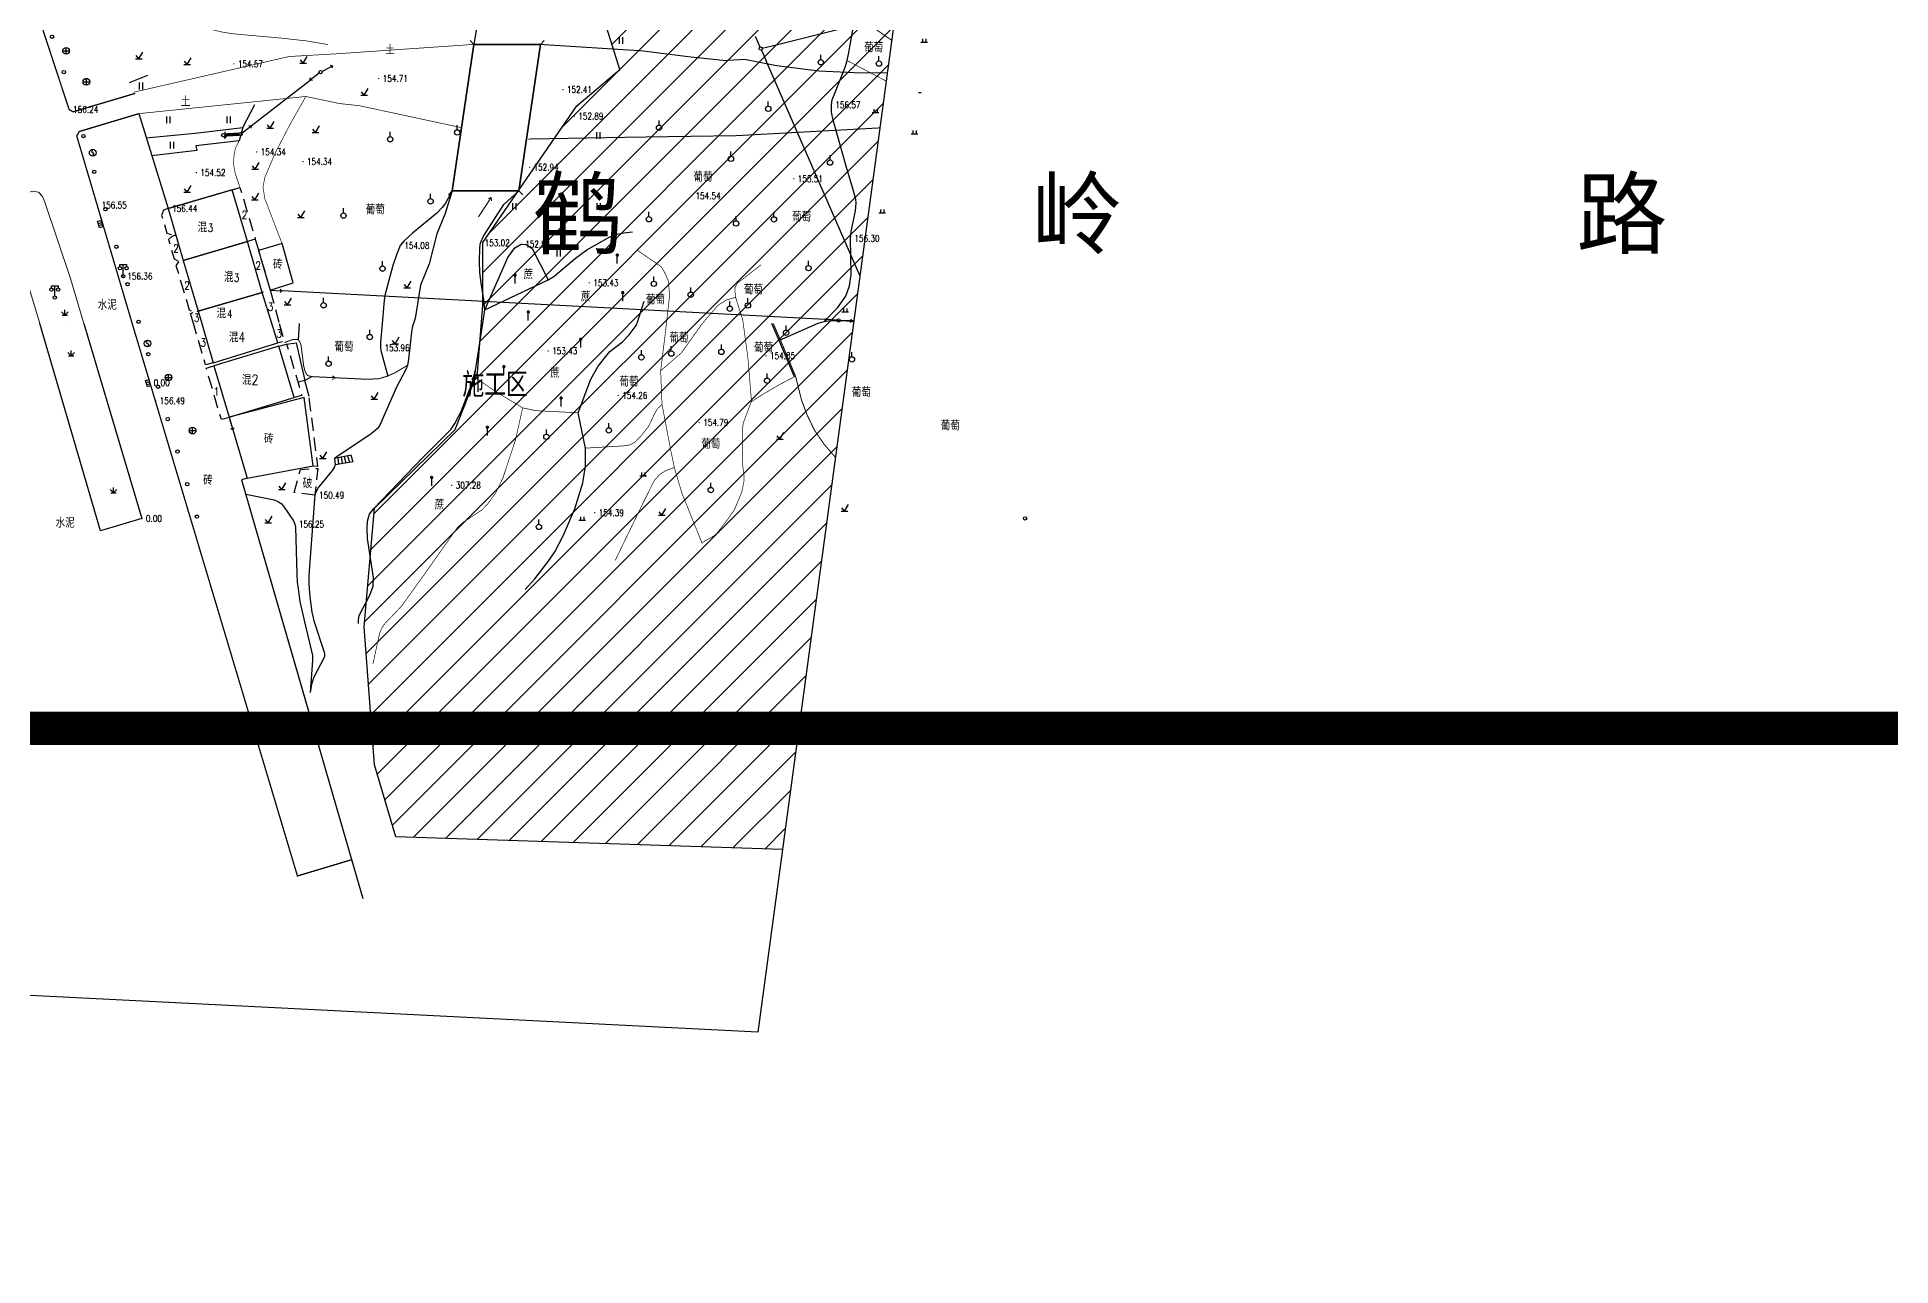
# Model space of a CAD drawing. Extents: x 529262 to 576451, y 2694391 to 2717535.
# Drawn here: x 567234.6 to 567512.6, y 2708611.3 to 2708795.5 of the extents above; entities that cross this region are included whole.
import ezdxf
from ezdxf.enums import TextEntityAlignment as Align
from ezdxf.xclip import XClip

# ---------------------------------------------------------------- set-up
doc = ezdxf.new("R2010")
doc.units = 0
doc.header["$XCLIPFRAME"] = 0
for name, pattern in [('X2', [10, 8, -2]), ('X3', [5, 4, -1]), ('X5', [3, 2, -1])]:
    doc.linetypes.add(name, pattern=pattern)
doc.layers.add('ASSIST', color=7, linetype='Continuous', plot=False)
for name, color, linetype in [('DGX', 8, 'Continuous'), ('DLDW', 8, 'Continuous'), ('DLSS', 4, 'Continuous'), ('DMTZ', 8, 'Continuous'), ('GCD', 8, 'Continuous'), ('GXYZ', 8, 'Continuous'), ('JMD', 8, 'Continuous'), ('PP-COM', 7, 'Continuous'), ('PUB_TITLE', 4, 'Continuous'), ('RD-中线', 40, 'Continuous'), ('ZBTZ', 8, 'Continuous'), ('ZJ', 7, 'Continuous'), ('路名', 7, 'Continuous')]:
    doc.layers.add(name, color=color, linetype=linetype)
doc.layers.add('SXSS', color=5, linetype='Continuous', lineweight=0)
doc.layers.add('尺寸标注', color=7, linetype='Continuous', lineweight=18)
doc.styles.add('HZ', font='rs.shx', dxfattribs={"width": 0.8, "bigfont": 'hztxt.shx'})
doc.styles.add('STYLE8', font='simhei.ttf')
doc.styles.add('宋体', font='', dxfattribs={"width": 0.75})
doc.styles.get('宋体').set_extended_font_data('SimSun')
doc.linetypes.add('10421', pattern='A,2,[150,AAA.SHX,S=0.5,R=0,X=0,Y=0.5],1e-11', length=2)
doc.linetypes.add('10422', pattern='A,0.75,[150,AAA.SHX,S=0.5,R=0,X=0,Y=0.5],1.5,[177,AAA.SHX,S=1,R=0,X=0,Y=0.4],0.75', length=3)
doc.linetypes.add('1161', pattern='A,0,[149,AAA.SHX,S=0.15,R=0,X=0,Y=0],-1.6', length=1.6)

# ---------------------------------------------------------------- blocks, each defined once
blk = doc.blocks.new('A$C19FD0107')
at = {"layer": 'RD-中线', "color": 8, "linetype": 'Continuous'}
blk.add_lwpolyline([(-3668.98, 14015.53), (-3719.5, 14185.52), (-3760.69, 14324.42), (-3771.08, 14357.09, -0.005021), (-3772.85, 14362.85), (-3788.23, 14414.76, 0.01426), (-3793.56, 14431.02, 0.03416), (-3848.39, 14556)], format="xyb", dxfattribs=at)
at = {"layer": 'RD-中线', "color": 8, "linetype": 'Continuous', "flags": 128}
for points in [[(-4490.73, 14139.44, 0), (-4490.29, 14139.42)], [(-3818.25, 14086.17, 0), (-3817.74, 14086.17)]]:
    blk.add_lwpolyline(points, format="xyb", dxfattribs=at)
blk = doc.blocks.new('gc124')
at = {"color": 8}
for p, q in [((-1, 1), (0, 0)), ((-0.8, 0), (0.8, 0)), ((0, 0), (0, 1.6)), ((0, 0), (1, 1))]:
    blk.add_line(p, q, dxfattribs=at)
blk = doc.blocks.new('gc097')
at = {"color": 8}
for p, q in [((-1, 2.9), (-1, 3.5)), ((-1, 3.5), (1, 3.5)), ((0, 0.5), (0, 3.5)), ((1, 3.5), (1, 2.9))]:
    blk.add_line(p, q, dxfattribs=at)
for centre in [(-1, 2.4), (0, 0), (1, 2.4)]:
    blk.add_circle(centre, 0.5, dxfattribs=at)
blk = doc.blocks.new('GC200')
at = {"linetype": 'Continuous', "const_width": 0.2, "flags": 128}
blk.add_lwpolyline([(-0.1, 0, 1), (0.1, 0, 1)], format="xyb", close=True, dxfattribs=at)
blk = doc.blocks.new('gc041')
for p, q in [((-1, 0.5), (1, 0.5)), ((-1, -0.5), (-1, 0.5)), ((-0.33, 0.5), (-0.33, -0.5)), ((0.33, 0.5), (0.33, -0.5)), ((1, 0.5), (1, -0.5)), ((1, -0.5), (-1, -0.5))]:
    blk.add_line(p, q)
blk = doc.blocks.new('gc232')
for p, q in [((0.5, 1), (0.5, -1)), ((0.5, -1), (0.19, -0.46)), ((0.5, -1), (0.81, -0.46))]:
    blk.add_line(p, q)
blk.add_circle((0, 0), 0.5)
blk = doc.blocks.new('gc121')
at = {"color": 8}
for p, q in [((-0.5, -1), (-0.5, 1)), ((0.5, -1), (0.5, 1))]:
    blk.add_line(p, q, dxfattribs=at)
blk = doc.blocks.new('gc170')
at = {"color": 8, "linetype": 'Continuous'}
blk.add_circle((0, 0), 0.5, dxfattribs=at)
blk = doc.blocks.new('gc086')
at = {"color": 8}
for p, q in [((0, 0), (7, 0)), ((7, 0), (6.18, 0.57)), ((7, 0), (6.18, -0.57))]:
    blk.add_line(p, q, dxfattribs=at)
blk = doc.blocks.new('gc013b')
at = {"linetype": 'Continuous'}
blk.add_line((0.5, 0), (4, 0), dxfattribs=at)
at = {"linetype": 'Continuous', "flags": 128}
blk.add_lwpolyline([(3.5, 0.5), (4, 0), (3.5, -0.5)], dxfattribs=at)
blk = doc.blocks.new('gc123')
at = {"color": 8}
for p, q in [((-1, 0), (1, 0)), ((0, 0), (-0.8, 1)), ((0, 0), (1.2, 2))]:
    blk.add_line(p, q, dxfattribs=at)
blk = doc.blocks.new('gc125')
at = {"color": 8}
blk.add_line((0, 0.8), (0, 2.2), dxfattribs=at)
blk.add_circle((0, 0), 0.8, dxfattribs=at)
blk = doc.blocks.new('gc013c')
at = {"linetype": 'Continuous'}
blk.add_line((0.5, 0), (4, 0), dxfattribs=at)
at = {"linetype": 'Continuous', "const_width": 0.15, "flags": 128}
blk.add_lwpolyline([(3.775, 0, 1), (3.925, 0, 1)], format="xyb", close=True, dxfattribs=at)
blk = doc.blocks.new('gc119')
at = {"color": 8}
for p, q in [((-1, 0), (1, 0)), ((-0.5, 1), (-0.5, 0)), ((0.5, 1), (0.5, 0))]:
    blk.add_line(p, q, dxfattribs=at)
blk = doc.blocks.new('gc050')
for p, q in [((0, 1), (-0.38, 0.18)), ((-0.38, 0.18), (0.38, -0.18)), ((0, -1), (0.38, -0.18))]:
    blk.add_line(p, q)
blk.add_circle((0, 0), 1)
blk = doc.blocks.new('gc043')
for p, q in [((-1, 0), (1, 0)), ((0, -1), (0, 1))]:
    blk.add_line(p, q)
blk.add_circle((0, 0), 1)
blk = doc.blocks.new('gc165')
at = {"color": 8}
blk.add_line((0, 0), (0, 2), dxfattribs=at)
at = {"color": 8, "const_width": 0.5}
blk.add_lwpolyline([(-0.25, 2.5, 1), (0.25, 2.5, 1)], format="xyb", close=True, dxfattribs=at)

msp = doc.modelspace()

# ---------------------------------------------------------------- hatches: boundary and pattern name
at = {"linetype": 'Continuous'}
h = msp.add_hatch(dxfattribs=at)
h.set_pattern_fill('ANSI31', color=8, scale=28, style=0)
h.set_pattern_definition([(45, (0, 0), (-2.474873734, 2.474873734), [])])
h.paths.add_polyline_path([(567377.977, 2708907.793), (567373.365, 2708927.627), (567332.354, 2708945.203), (567323.938, 2708886.912), (567320.831, 2708865.494), (567323.593, 2708853.074), (567320.256, 2708839.389), (567316.459, 2708821.713), (567317.552, 2708804.866), (567322.021, 2708790.642), (567315.566, 2708785.184), (567301.492, 2708764.739), (567301.492, 2708755.329), (567300.664, 2708745.195), (567297.352, 2708736.716), (567285.241, 2708724.88), (567283.689, 2708707.095), (567285.241, 2708686.414), (567288.449, 2708675.66), (567346.39, 2708673.72)])

# ---------------------------------------------------------------- linework, layer by layer
at = {"color": 8, "linetype": 'Continuous', "flags": 128}
for points in [[(567209.956, 2709328.306), (567242.359, 2709376.873), (567237.386, 2709487.838), (567226.241, 2709566.338), (567250.471, 2709637.466), (567310.691, 2709648.291), (567365.176, 2709659.753), (567568.23, 2709904.38), (567652.452, 2709866.094), (567570.025, 2709683.533), (567490.632, 2709613.794), (567456.674, 2709542.126), (567415.71, 2709492.593), (567416.103, 2709370.575), (567398.267, 2709255.857), (567341.513, 2709220.051), (567319.6, 2709121.447), (567354.869, 2709007.157), (567377.977, 2708907.793), (567342.698, 2708646.362), (567189.906, 2708654.057), (567219.676, 2708986.987), (567146.446, 2709250.882)], [(567346.39, 2708673.72), (567288.449, 2708675.66), (567285.241, 2708686.414), (567283.689, 2708707.095), (567285.241, 2708724.88), (567297.352, 2708736.716), (567300.664, 2708745.195), (567301.492, 2708755.329), (567301.492, 2708764.739), (567315.566, 2708785.184), (567322.021, 2708790.642), (567317.552, 2708804.866), (567316.459, 2708821.713), (567320.256, 2708839.389), (567323.593, 2708853.074), (567320.831, 2708865.494), (567323.938, 2708886.912), (567332.354, 2708945.203), (567373.365, 2708927.627)], [(567300.126, 2708794.415), (567310.126, 2708794.415), (567306.903, 2708772.444)]]:
    msp.add_lwpolyline(points, dxfattribs=at)
at = {"layer": 'ASSIST', "linetype": 'Continuous', "flags": 128}
msp.add_lwpolyline([(567296.903, 2708772.444), (567306.903, 2708772.444), (567310.126, 2708794.415), (567300.126, 2708794.415)], close=True, dxfattribs=at)
msp.add_lwpolyline([(567296.903, 2708772.444), (567306.903, 2708772.444), (567310.126, 2708794.415), (567300.126, 2708794.415)], close=True, dxfattribs=at)
at = {"layer": 'DGX', "linetype": 'Continuous'}
msp.add_line((567367.178, 2708787.163, 157), (567366.778, 2708787.158, 157), dxfattribs=at)
at = {"layer": 'DLDW', "linetype": 'Continuous', "lineweight": 0}
msp.add_line((567238.695, 2708752.571), (567238.696, 2708752.568), dxfattribs=at)
at = {"layer": 'DLSS', "linetype": 'Continuous', "flags": 128}
for points, const_width in [([(567204.927, 2708879.375), (567210.271, 2708866.481), (567217.745, 2708847.318), (567222.95, 2708833.62), (567228.958, 2708816.506), (567239.455, 2708784.654), (567240.046, 2708784.308), (567249.369, 2708787.079)], 0.2), ([(567249.911, 2708784.038), (567274.94, 2708786.609), (567280.002, 2708785.551), (567283.061, 2708785.212), (567298.266, 2708781.938)], 0.1), ([(567249.911, 2708784.038), (567240.962, 2708781.356), (567240.598, 2708780.68), (567248.913, 2708752.568)], 0.2), ([(567248.913, 2708752.568), (567267.523, 2708690.372)], 0.2), ([(567248.913, 2708752.568), (567273.687, 2708669.773), (567281.818, 2708672.216)], 0.2)]:
    msp.add_lwpolyline(points, dxfattribs=dict(at, const_width=const_width))
at = {"layer": 'DLSS', "linetype": 'X3', "const_width": 0.15, "flags": 128}
for points in [[(567362.762, 2708795.043), (567357.343, 2708798.797)], [(567362.104, 2708790.164), (567357.916, 2708790.143), (567351.822, 2708790.433), (567345.438, 2708791.245), (567340.737, 2708792.173), (567337.777, 2708791.999), (567332.728, 2708792.521), (567325.357, 2708793.449), (567310.314, 2708794.399)], [(567308.319, 2708780.231), (567323.782, 2708780.505), (567339.558, 2708780.739), (567360.988, 2708781.9)]]:
    msp.add_lwpolyline(points, dxfattribs=at)
at = {"layer": 'DLSS', "linetype": 'X2', "const_width": 0.1, "flags": 128}
msp.add_lwpolyline([(567249.132, 2708787.246), (567272.441, 2708792.599), (567279.832, 2708793.024), (567300.126, 2708794.415)], dxfattribs=at)
at = {"layer": 'DMTZ', "linetype": '10422', "flags": 128}
for points in [[(567293.327, 2708807.93), (567302.099, 2708806.298), (567300.126, 2708794.415)], [(567251.027, 2708780.423), (567258.337, 2708781.123), (567265.5, 2708781.951), (567264.957, 2708779.976), (567258.47, 2708779.237), (567258.576, 2708778.516), (567251.86, 2708777.727)], [(567272.05, 2708749.508), (567273.471, 2708749.669), (567274.789, 2708744.058), (567273.769, 2708743.776)]]:
    msp.add_lwpolyline(points, dxfattribs=at)
at = {"layer": 'DMTZ', "linetype": '10421', "flags": 128}
for points in [[(567352.59, 2708752.848), (567354.644, 2708754.95), (567355.93, 2708756.703), (567356.459, 2708758.247), (567356.709, 2708759.936), (567356.592, 2708765.344), (567356.697, 2708766.348), (567357.372, 2708769.454), (567357.46, 2708770.603), (567357.403, 2708771.231), (567357.059, 2708772.446), (567355.96, 2708776.178), (567354.003, 2708783.035), (567353.762, 2708784.277), (567353.732, 2708785.348), (567353.854, 2708786.113), (567354.947, 2708788.842), (567355.784, 2708790.979), (567356.086, 2708791.994), (567356.324, 2708792.935), (567357.343, 2708798.797)], [(567296.945, 2708772.74), (567296.484, 2708771.708), (567295.876, 2708770.63), (567295.365, 2708769.947), (567294.591, 2708769.111), (567290.912, 2708766.128), (567289.683, 2708764.996), (567289.106, 2708764.264), (567288.544, 2708762.877), (567287.971, 2708761.283), (567286.807, 2708756.799), (567286.705, 2708756.05), (567286.626, 2708755.5), (567286.389, 2708752.568)], [(567296.903, 2708772.444), (567295.825, 2708769.094), (567294.606, 2708766.014), (567293.424, 2708761.502), (567292.134, 2708758.351), (567291.33, 2708753.308), (567291.066, 2708752.568)], [(567301.457, 2708752.568), (567301.749, 2708754.268), (567301.78, 2708754.646), (567301.649, 2708756.07), (567301.239, 2708758.66), (567301.04, 2708760.226), (567300.998, 2708761.854), (567301.025, 2708763.927), (567301.155, 2708764.676), (567301.576, 2708765.659), (567304.627, 2708770.405), (567306.903, 2708772.444)], [(567301.78, 2708754.646), (567311.27, 2708759.145), (567312.121, 2708759.65), (567315.357, 2708762.351), (567317.052, 2708763.639), (567320.507, 2708765.592), (567321.392, 2708765.928), (567322.624, 2708766.197), (567323.935, 2708766.319)], [(567325.639, 2708755.894), (567324.552, 2708752.568)], [(567273.931, 2708752.568), (567273.797, 2708750.145)], [(567291.066, 2708752.568), (567291.034, 2708752.479), (567290.895, 2708751.913), (567290.78, 2708751.275), (567290.347, 2708747.231), (567290.174, 2708746.309), (567289.93, 2708745.69), (567288.551, 2708743.022), (567286.325, 2708738.045), (567286.032, 2708737.364), (567285.676, 2708736.855), (567285.277, 2708736.476), (567284.553, 2708735.916), (567279.786, 2708732.765), (567279.243, 2708732.331)], [(567284.191, 2708722.979), (567284.5, 2708723.981), (567285.119, 2708724.836), (567292.518, 2708732.565), (567296.715, 2708736.757), (567297.279, 2708737.591), (567298.255, 2708739.391), (567300.214, 2708744.573), (567301.457, 2708752.568)], [(567286.389, 2708752.568), (567286.159, 2708749.712), (567286.135, 2708749.227), (567286.143, 2708748.934), (567286.203, 2708748.557), (567287.229, 2708744.709)], [(567307.81, 2708712.732), (567309.274, 2708714.335), (567311.252, 2708716.886), (567312.258, 2708718.373), (567313.525, 2708720.767), (567315.266, 2708724.791), (567316.458, 2708728.701), (567316.879, 2708731.221), (567316.882, 2708733.9), (567315.777, 2708739.204), (567317.693, 2708744.24), (567318.788, 2708746.195), (567320.499, 2708748.38), (567322.444, 2708749.82), (567323.436, 2708750.87), (567324.466, 2708752.306), (567324.552, 2708752.568)], [(567348.185, 2708744.595), (567345.914, 2708750.033), (567344.806, 2708752.568)], [(567351.721, 2708752.568), (567345.914, 2708750.033)], [(567357.093, 2708753.035), (567354.471, 2708752.99), (567353.244, 2708752.955), (567352.59, 2708752.848), (567351.911, 2708752.651), (567351.721, 2708752.568)], [(567279.324, 2708731.44), (567279.225, 2708731.12), (567278.963, 2708730.613), (567277.389, 2708728.706), (567276.84, 2708728.058), (567276.421, 2708727.299), (567276.317, 2708726.83), (567276.254, 2708726.271), (567275.377, 2708714.793), (567275.38, 2708714.023), (567275.385, 2708713.514), (567275.558, 2708711.601), (567275.818, 2708709.333), (567276.027, 2708708.478), (567276.144, 2708708.005), (567277.682, 2708703.31), (567277.74, 2708703.035), (567277.762, 2708702.795), (567277.735, 2708702.617), (567276.087, 2708699.488), (567275.815, 2708698.48), (567275.583, 2708697.289)], [(567279.324, 2708731.44), (567279.225, 2708731.12), (567278.963, 2708730.613), (567277.389, 2708728.706), (567276.84, 2708728.058), (567276.421, 2708727.299), (567276.317, 2708726.83), (567276.254, 2708726.271), (567275.377, 2708714.793), (567275.38, 2708714.023), (567275.385, 2708713.514), (567275.558, 2708711.601), (567275.818, 2708709.333), (567276.027, 2708708.478), (567276.144, 2708708.005), (567277.682, 2708703.31), (567277.74, 2708703.035), (567277.762, 2708702.795), (567277.735, 2708702.617), (567276.087, 2708699.488), (567275.815, 2708698.48), (567275.583, 2708697.289)], [(567265.924, 2708727.01), (567270.194, 2708726.145), (567270.861, 2708725.875), (567271.248, 2708725.589), (567271.602, 2708725.202), (567273.106, 2708722.98), (567273.305, 2708722.502), (567273.378, 2708722.062), (567273.605, 2708715.016), (567273.664, 2708713.788), (567273.776, 2708712.799), (567274.047, 2708710.934), (567274.746, 2708707.859), (567275.753, 2708703.65), (567275.922, 2708702.799), (567275.961, 2708702.094), (567275.583, 2708697.289)], [(567265.924, 2708727.01), (567270.194, 2708726.145), (567270.861, 2708725.875), (567271.248, 2708725.589), (567271.602, 2708725.202), (567273.106, 2708722.98), (567273.305, 2708722.502), (567273.378, 2708722.062), (567273.605, 2708715.016), (567273.664, 2708713.788), (567273.776, 2708712.799), (567274.047, 2708710.934), (567274.746, 2708707.859), (567275.753, 2708703.65), (567275.922, 2708702.799), (567275.961, 2708702.094), (567275.583, 2708697.289)], [(567282.823, 2708707.597), (567282.821, 2708708.172), (567282.936, 2708708.817), (567284.517, 2708711.852), (567285.028, 2708713.196), (567285.092, 2708714.453), (567284.205, 2708720.345), (567284.149, 2708721.885), (567284.191, 2708722.979)]]:
    msp.add_lwpolyline(points, dxfattribs=at)
at = {"layer": 'DMTZ', "linetype": '10422', "elevation": 156.441, "flags": 128}
msp.add_lwpolyline([(567249.911, 2708784.038), (567254.303, 2708769.818), (567265.066, 2708772.972)], dxfattribs=at)
at = {"layer": 'GXYZ', "linetype": 'Continuous'}
for p, q in [((567345.081, 2708794.267), (567364.998, 2708799.267)), ((567358.005, 2708759.791), (567343.942, 2708791.948)), ((567266.735, 2708782.193), (567275.572, 2708789.035)), ((567352.824, 2708753.165), (567271.351, 2708757.489)), ((567356.819, 2708752.952), (567357.08, 2708752.938))]:
    msp.add_line(p, q, dxfattribs=at)
at = {"layer": 'GXYZ', "linetype": 'Continuous', "const_width": 0.5, "elevation": 155.943, "flags": 128}
msp.add_lwpolyline([(567262.821, 2708780.843), (567264.904, 2708780.956)], dxfattribs=at)
at = {"layer": 'JMD', "linetype": 'Continuous'}
for p, q in [((567281.721, 2708732.867), (567279.243, 2708732.331)), ((567279.243, 2708732.331), (567279.324, 2708731.44)), ((567279.324, 2708731.44), (567282.039, 2708731.892, 152.518)), ((567279.732, 2708732.436), (567279.86, 2708731.529)), ((567280.221, 2708732.542), (567280.395, 2708731.619)), ((567280.709, 2708732.648), (567280.931, 2708731.708)), ((567281.198, 2708732.754), (567281.467, 2708731.797)), ((567281.687, 2708732.86), (567282.002, 2708731.886))]:
    msp.add_line(p, q, dxfattribs=at)
at = {"layer": 'JMD', "linetype": 'Continuous', "flags": 128}
for points in [[(567300.126, 2708794.415), (567310.126, 2708794.415), (567306.903, 2708772.444), (567296.903, 2708772.444)], [(567263.903, 2708772.625), (567254.303, 2708769.818), (567256.576, 2708762.048), (567266.175, 2708764.855)], [(567266.175, 2708764.855), (567256.576, 2708762.048), (567258.808, 2708754.428), (567268.407, 2708757.235)], [(567269.597, 2708757.583), (567273.038, 2708758.662), (567271.378, 2708764.56), (567267.857, 2708763.531)], [(567270.913, 2708749.206), (567261.17, 2708746.241), (567263.434, 2708738.542), (567273.177, 2708741.507)], [(567266.156, 2708729.418), (567276.045, 2708731.257), (567274.693, 2708741.478), (567263.434, 2708738.542)]]:
    msp.add_lwpolyline(points, close=True, dxfattribs=at)
at = {"layer": 'JMD', "linetype": 'X5', "flags": 128}
for points in [[(567263.903, 2708772.625), (567265.066, 2708772.972), (567267.368, 2708765.204), (567266.175, 2708764.855)], [(567254.303, 2708769.818), (567253.617, 2708769.551), (567253.316, 2708768.795), (567254.126, 2708766.11), (567254.784, 2708765.929), (567254.842, 2708765.645)], [(567255.47, 2708765.828), (567254.842, 2708765.645), (567254.366, 2708765.154), (567255.189, 2708762.272), (567255.884, 2708761.894), (567256.576, 2708762.048)], [(567267.368, 2708765.204), (567269.597, 2708757.583), (567268.407, 2708757.235)], [(567255.884, 2708761.894), (567255.476, 2708761.251), (567257.453, 2708754.653), (567258.17, 2708754.242), (567258.808, 2708754.428)], [(567269.597, 2708757.583), (567270.958, 2708752.568)], [(567258.103, 2708752.568), (567257.657, 2708754.092), (567258.808, 2708754.428)], [(567261.065, 2708746.699), (567259.917, 2708746.364), (567258.103, 2708752.568)], [(567270.958, 2708752.568), (567271.686, 2708749.889), (567270.765, 2708749.683)], [(567270.913, 2708749.206), (567272.05, 2708749.508), (567274.361, 2708741.804), (567273.177, 2708741.507)], [(567263.427, 2708738.512), (567262.279, 2708738.177), (567260.019, 2708745.905), (567261.17, 2708746.241)], [(567276.045, 2708731.257), (567276.734, 2708731.207), (567275.426, 2708741.653), (567274.693, 2708741.478)]]:
    msp.add_lwpolyline(points, dxfattribs=at)
at = {"layer": 'JMD', "linetype": 'Continuous', "flags": 128}
for points in [[(567269.864, 2708752.568), (567268.407, 2708757.235), (567258.808, 2708754.428), (567259.351, 2708752.568)], [(567259.351, 2708752.568), (567261.065, 2708746.699), (567270.765, 2708749.683), (567269.864, 2708752.568)]]:
    msp.add_lwpolyline(points, dxfattribs=at)
at = {"layer": 'JMD', "linetype": 'X5', "flags": 128}
msp.add_lwpolyline([(567276.317, 2708726.83), (567273.208, 2708727.275), (567274.153, 2708730.702), (567276.747, 2708730.851)], close=True, dxfattribs=at)
at = {"layer": 'PUB_TITLE', "color": 7, "const_width": 5}
msp.add_lwpolyline([(568193.3, 2711843.351), (568193.3, 2708691.925), (561392.748, 2708691.925), (561392.748, 2712581.567), (569352.748, 2712581.567)], dxfattribs=at)
at = {"layer": 'SXSS', "color": 8, "linetype": 'Continuous'}
for p, q in [((567300.126, 2708794.415), (567299.56, 2708794.981)), ((567310.126, 2708794.415), (567310.692, 2708794.981)), ((567296.903, 2708772.444), (567300.126, 2708794.415)), ((567306.903, 2708772.444), (567310.126, 2708794.415)), ((567296.903, 2708772.444), (567296.337, 2708771.878)), ((567306.903, 2708772.444), (567307.468, 2708771.878))]:
    msp.add_line(p, q, dxfattribs=at)
at = {"layer": 'SXSS', "color": 8, "linetype": 'X5'}
for p, q in [((567310.126, 2708794.415), (567300.126, 2708794.415)), ((567296.903, 2708772.444), (567306.903, 2708772.444))]:
    msp.add_line(p, q, dxfattribs=at)
at = {"layer": 'SXSS', "color": 8, "linetype": 'Continuous', "const_width": 0.15, "flags": 128}
for points in [[(567348.363, 2708744.688), (567346.098, 2708750.112), (567345.024, 2708752.568)], [(567271.755, 2708749.727), (567272.871, 2708750.152), (567273.499, 2708750.207), (567273.797, 2708750.145), (567273.998, 2708749.898), (567274.217, 2708749.38), (567274.614, 2708746.254), (567274.861, 2708745.307), (567275.191, 2708744.785), (567275.843, 2708744.621)], [(567275.843, 2708744.621), (567284.16, 2708744.219), (567285.945, 2708744.311), (567287.229, 2708744.709), (567288.345, 2708745.218), (567290.174, 2708746.309)], [(567348.363, 2708744.688), (567349.248, 2708741.145), (567350.084, 2708738.914), (567351.209, 2708736.57), (567352.672, 2708734.455), (567354.3, 2708732.576), (567354.329, 2708732.552)]]:
    msp.add_lwpolyline(points, dxfattribs=at)
at = {"layer": 'ZBTZ', "linetype": 'Continuous', "const_width": 0.1, "flags": 128}
for points in [[(567278.274, 2708794.388), (567275.012, 2708794.944), (567271.155, 2708795.368), (567263.927, 2708796.017), (567262.29, 2708796.29), (567259.846, 2708796.879), (567258.262, 2708797.642)], [(567356.086, 2708791.994), (567361.937, 2708788.932)], [(567274.94, 2708786.609), (567272.629, 2708782.527), (567270.356, 2708778.145), (567268.793, 2708774.467), (567268.522, 2708773.012), (567268.793, 2708771.292), (567271.378, 2708764.56)], [(567265.066, 2708772.972), (567264.347, 2708775.124), (567264.085, 2708776.575), (567264.18, 2708777.822), (567264.387, 2708778.872), (567264.957, 2708779.976)], [(567324.609, 2708763.581), (567328.192, 2708761.119)], [(567329.006, 2708752.568), (567329.489, 2708756.815), (567329.284, 2708758.961), (567328.791, 2708760.147), (567328.192, 2708761.119)], [(567343.201, 2708761.383), (567339.71, 2708758.675), (567339.315, 2708758.067), (567339.284, 2708757.449), (567339.374, 2708756.509), (567340.45, 2708753.121), (567340.525, 2708752.568)], [(567334.395, 2708752.568), (567336.688, 2708755.267), (567337.95, 2708756.085), (567339.374, 2708756.509)], [(567328.14, 2708745.498), (567331.244, 2708748.179), (567334.298, 2708752.454), (567334.395, 2708752.568)], [(567334.349, 2708719.647), (567331.334, 2708727.138), (567330.193, 2708731.007), (567329.671, 2708733.497), (567328.343, 2708740.464), (567328.14, 2708745.498), (567328.85, 2708751.198), (567329.006, 2708752.568)], [(567340.525, 2708752.568), (567341.238, 2708747.32), (567341.721, 2708741.361), (567341.726, 2708740.995), (567341.712, 2708740.821)], [(567300.214, 2708744.573), (567303.287, 2708742.453), (567307.451, 2708739.935)], [(567334.349, 2708719.647), (567334.691, 2708719.94), (567336.041, 2708720.702), (567336.22, 2708720.834), (567336.534, 2708721.092), (567338.088, 2708723.074), (567339.226, 2708724.711), (567340.313, 2708727.348), (567340.654, 2708729.026), (567340.636, 2708729.784), (567340.375, 2708731.886), (567340.37, 2708736.213), (567340.52, 2708737.643), (567341.712, 2708740.821), (567342.16, 2708741.145), (567343.526, 2708742.002), (567345.843, 2708743.365), (567348.363, 2708744.688)], [(567285.009, 2708701.548), (567285.835, 2708705.409), (567286.065, 2708706.326), (567286.432, 2708707.098), (567286.777, 2708707.581), (567287.341, 2708708.177), (567289.295, 2708710.222), (567292.271, 2708714.357), (567297.635, 2708721.945), (567298.395, 2708722.692), (567301.345, 2708724.638), (567302.178, 2708725.486), (567303.419, 2708727.213), (567304.488, 2708729.422), (567306.38, 2708735.151), (567307.451, 2708739.935), (567309.445, 2708739.511), (567315.777, 2708739.204)], [(567316.882, 2708733.9), (567323.117, 2708734.272), (567323.857, 2708734.541), (567324.365, 2708734.86), (567325.192, 2708735.73), (567326.315, 2708737.127), (567327.181, 2708738.974), (567327.656, 2708739.806), (567328.343, 2708740.464)], [(567321.333, 2708717.073), (567324.707, 2708724.048), (567327.164, 2708729.022), (567328.027, 2708729.98), (567328.836, 2708730.488), (567330.193, 2708731.007)]]:
    msp.add_lwpolyline(points, dxfattribs=at)
at = {"layer": 'ZBTZ', "linetype": '1161', "flags": 128}
for points in [[(567248.481, 2708788.706), (567251.232, 2708789.797)], [(567265.5, 2708781.951), (567267.296, 2708785.407)], [(567301.78, 2708754.646), (567305.231, 2708762.482), (567306.274, 2708763.941), (567307.23, 2708764.481), (567307.985, 2708764.401), (567308.868, 2708763.808), (567311.27, 2708759.145)], [(567275.426, 2708741.653), (567274.789, 2708744.058), (567275.843, 2708744.621)], [(567266.156, 2708729.418), (567265.306, 2708729.141), (567276.464, 2708690.673)], [(567266.156, 2708729.418), (567265.306, 2708729.141), (567283.503, 2708666.407)]]:
    msp.add_lwpolyline(points, dxfattribs=at)
at = {"layer": 'ZBTZ', "linetype": 'Continuous', "lineweight": 0, "elevation": 156.469, "flags": 128}
for points in [[(567234.874, 2708772.273), (567233.989, 2708772.432), (567231.146, 2708771.602), (567230.061, 2708770.442), (567230.104, 2708768.992), (567235.062, 2708752.568)], [(567241.673, 2708752.568), (567239.644, 2708759.328), (567235.791, 2708770.787), (567235.441, 2708771.625), (567234.874, 2708772.273)]]:
    msp.add_lwpolyline(points, dxfattribs=at)
at = {"layer": 'ZBTZ', "linetype": 'Continuous', "flags": 128}
msp.add_lwpolyline([(567241.671, 2708752.568), (567250.37, 2708723.342), (567244.175, 2708721.496), (567235.062, 2708752.568)], dxfattribs=at)

# ---------------------------------------------------------------- block references
at = {"layer": 'DLDW', "linetype": 'Continuous', "xscale": 0.5, "yscale": 0.5, "zscale": 0.5}
msp.add_blockref('gc097', (567247.573, 2708759.661, 156.357), dxfattribs=at)
at = {"layer": 'DLDW', "linetype": 'Continuous', "lineweight": 0, "xscale": 0.5, "yscale": 0.5, "zscale": 0.5}
msp.add_blockref('gc097', (567237.288, 2708756.465, 156.956), dxfattribs=at)
at = {"layer": 'GCD', "linetype": '10421'}
ref = msp.add_blockref('GC200', (567264.151, 2708791.496, 154.57), dxfattribs=dict(at, xscale=0.5, yscale=0.5, zscale=0.5))
ref.add_attrib('height', '154.57', dxfattribs={"linetype": 'Continuous', "height": 1, "style": 'HZ', "width": 0.8}).set_placement((567264.751, 2708791.496, 154.57), align=Align.MIDDLE_LEFT)
at = {"layer": 'GCD', "linetype": 'Continuous'}
ref = msp.add_blockref('GC200', (567285.878, 2708789.303, 154.713), dxfattribs=dict(at, xscale=0.5, yscale=0.5, zscale=0.5))
ref.add_attrib('height', '154.71', dxfattribs={"linetype": 'Continuous', "height": 1, "style": 'HZ', "width": 0.8}).set_placement((567286.478, 2708789.303, 154.713), align=Align.MIDDLE_LEFT)
ref = msp.add_blockref('GC200', (567313.48, 2708787.642, 152.41), dxfattribs=dict(at, xscale=0.5, yscale=0.5, zscale=0.5))
ref.add_attrib('height', '152.41', dxfattribs={"linetype": 'Continuous', "height": 1, "style": 'HZ', "width": 0.8}).set_placement((567314.08, 2708787.642, 152.41), align=Align.MIDDLE_LEFT)
ref = msp.add_blockref('GC200', (567239.455, 2708784.654, 156.24), dxfattribs=dict(at, xscale=0.5, yscale=0.5, zscale=0.5))
ref.add_attrib('height', '156.24', dxfattribs={"linetype": 'Continuous', "height": 1, "style": 'HZ', "width": 0.8}).set_placement((567240.055, 2708784.654, 156.24), align=Align.MIDDLE_LEFT)
ref = msp.add_blockref('GC200', (567315.186, 2708783.66, 152.886), dxfattribs=dict(at, xscale=0.5, yscale=0.5, zscale=0.5))
ref.add_attrib('height', '152.89', dxfattribs={"linetype": 'Continuous', "height": 1, "style": 'HZ', "width": 0.8}).set_placement((567315.786, 2708783.66, 152.886), align=Align.MIDDLE_LEFT)
ref = msp.add_blockref('GC200', (567353.732, 2708785.348, 156.567), dxfattribs=dict(at, xscale=0.5, yscale=0.5))
ref.add_attrib('height', '156.57', dxfattribs={"linetype": 'Continuous', "height": 1, "style": 'HZ', "width": 0.8}).set_placement((567354.332, 2708785.348, 156.567), align=Align.MIDDLE_LEFT)
ref = msp.add_blockref('GC200', (567267.581, 2708778.3, 154.344), dxfattribs=dict(at, xscale=0.5, yscale=0.5, zscale=0.5))
ref.add_attrib('height', '154.34', dxfattribs={"linetype": 'Continuous', "height": 1, "style": 'HZ', "width": 0.8}).set_placement((567268.181, 2708778.3, 154.344), align=Align.MIDDLE_LEFT)
ref = msp.add_blockref('GC200', (567258.534, 2708775.193, 154.52), dxfattribs=dict(at, xscale=0.5, yscale=0.5, zscale=0.5))
ref.add_attrib('height', '154.52', dxfattribs={"linetype": 'Continuous', "height": 1, "style": 'HZ', "width": 0.8}).set_placement((567259.134, 2708775.193, 154.52), align=Align.MIDDLE_LEFT)
ref = msp.add_blockref('GC200', (567274.504, 2708776.849, 154.344), dxfattribs=dict(at, xscale=0.5, yscale=0.5, zscale=0.5))
ref.add_attrib('height', '154.34', dxfattribs={"linetype": 'Continuous', "height": 1, "style": 'HZ', "width": 0.8}).set_placement((567275.104, 2708776.849, 154.344), align=Align.MIDDLE_LEFT)
ref = msp.add_blockref('GC200', (567308.481, 2708776.007, 152.935), dxfattribs=dict(at, xscale=0.5, yscale=0.5, zscale=0.5))
ref.add_attrib('height', '152.94', dxfattribs={"linetype": 'Continuous', "height": 1, "style": 'HZ', "width": 0.8}).set_placement((567309.081, 2708776.007, 152.935), align=Align.MIDDLE_LEFT)
ref = msp.add_blockref('GC200', (567348.102, 2708774.275, 155.511), dxfattribs=dict(at, xscale=0.5, yscale=0.5, zscale=0.5))
ref.add_attrib('height', '155.51', dxfattribs={"linetype": 'Continuous', "height": 1, "style": 'HZ', "width": 0.8}).set_placement((567348.702, 2708774.275, 155.511), align=Align.MIDDLE_LEFT)
ref = msp.add_blockref('GC200', (567243.72, 2708770.326, 156.545), dxfattribs=dict(at, xscale=0.5, yscale=0.5))
ref.add_attrib('height', '156.55', dxfattribs={"linetype": 'Continuous', "height": 1, "style": 'HZ', "width": 0.8}).set_placement((567244.32, 2708770.326, 156.545), align=Align.MIDDLE_LEFT)
ref = msp.add_blockref('GC200', (567254.303, 2708769.818, 156.441), dxfattribs=dict(at, xscale=0.5, yscale=0.5, zscale=0.5))
ref.add_attrib('height', '156.44', dxfattribs={"linetype": 'Continuous', "height": 1, "style": 'HZ', "width": 0.8}).set_placement((567254.903, 2708769.818, 156.441), align=Align.MIDDLE_LEFT)
ref = msp.add_blockref('GC200', (567332.764, 2708771.715, 154.536), dxfattribs=dict(at, xscale=0.5, yscale=0.5, zscale=0.5))
ref.add_attrib('height', '154.54', dxfattribs={"linetype": 'Continuous', "height": 1, "style": 'HZ', "width": 0.8}).set_placement((567333.364, 2708771.715, 154.536), align=Align.MIDDLE_LEFT)
ref = msp.add_blockref('GC200', (567289.106, 2708764.264, 154.078), dxfattribs=dict(at, xscale=0.5, yscale=0.5, zscale=0.5))
ref.add_attrib('height', '154.08', dxfattribs={"linetype": 'Continuous', "height": 1, "style": 'HZ', "width": 0.8}).set_placement((567289.706, 2708764.264, 154.078), align=Align.MIDDLE_LEFT)
ref = msp.add_blockref('GC200', (567301.155, 2708764.676, 153.019), dxfattribs=dict(at, xscale=0.5, yscale=0.5, zscale=0.5))
ref.add_attrib('height', '153.02', dxfattribs={"linetype": 'Continuous', "height": 1, "style": 'HZ', "width": 0.8}).set_placement((567301.755, 2708764.676, 153.019), align=Align.MIDDLE_LEFT)
ref = msp.add_blockref('GC200', (567307.23, 2708764.481, 152.841), dxfattribs=dict(at, xscale=0.5, yscale=0.5, zscale=0.5))
ref.add_attrib('height', '152.84', dxfattribs={"linetype": 'Continuous', "height": 1, "style": 'HZ', "width": 0.8}).set_placement((567307.83, 2708764.481, 152.841), align=Align.MIDDLE_LEFT)
ref = msp.add_blockref('GC200', (567356.592, 2708765.344, 156.3), dxfattribs=dict(at, xscale=0.5, yscale=0.5))
ref.add_attrib('height', '156.30', dxfattribs={"linetype": 'Continuous', "height": 1, "style": 'HZ', "width": 0.8}).set_placement((567357.192, 2708765.344, 156.3), align=Align.MIDDLE_LEFT)
ref = msp.add_blockref('GC200', (567247.573, 2708759.661, 156.357), dxfattribs=dict(at, xscale=0.5, yscale=0.5, zscale=0.5))
ref.add_attrib('height', '156.36', dxfattribs={"linetype": 'Continuous', "height": 1, "style": 'HZ', "width": 0.8}).set_placement((567248.173, 2708759.661, 156.357), align=Align.MIDDLE_LEFT)
ref = msp.add_blockref('GC200', (567317.449, 2708758.676, 153.434), dxfattribs=dict(at, xscale=0.5, yscale=0.5, zscale=0.5))
ref.add_attrib('height', '153.43', dxfattribs={"linetype": 'Continuous', "height": 1, "style": 'HZ', "width": 0.8}).set_placement((567318.049, 2708758.676, 153.434), align=Align.MIDDLE_LEFT)
ref = msp.add_blockref('GC200', (567286.143, 2708748.934, 153.959), dxfattribs=dict(at, xscale=0.5, yscale=0.5, zscale=0.5))
ref.add_attrib('height', '153.96', dxfattribs={"linetype": 'Continuous', "height": 1, "style": 'HZ', "width": 0.8}).set_placement((567286.743, 2708748.934, 153.959), align=Align.MIDDLE_LEFT)
ref = msp.add_blockref('GC200', (567311.277, 2708748.469, 153.434), dxfattribs=dict(at, xscale=0.5, yscale=0.5, zscale=0.5))
ref.add_attrib('height', '153.43', dxfattribs={"linetype": 'Continuous', "height": 1, "style": 'HZ', "width": 0.8}).set_placement((567311.877, 2708748.469, 153.434), align=Align.MIDDLE_LEFT)
ref = msp.add_blockref('GC200', (567343.931, 2708747.753, 154.848), dxfattribs=dict(at, xscale=0.5, yscale=0.5, zscale=0.5))
ref.add_attrib('height', '154.85', dxfattribs={"linetype": 'Continuous', "height": 1, "style": 'HZ', "width": 0.8}).set_placement((567344.531, 2708747.753, 154.848), align=Align.MIDDLE_LEFT)
ref = msp.add_blockref('GC200', (567251.533, 2708743.694), dxfattribs=dict(at, xscale=0.5, yscale=0.5, zscale=0.5))
ref.add_attrib('height', '0.00', dxfattribs={"linetype": 'Continuous', "height": 1, "style": 'HZ', "width": 0.8}).set_placement((567252.133, 2708743.694), align=Align.MIDDLE_LEFT)
ref = msp.add_blockref('GC200', (567321.774, 2708741.795, 154.262), dxfattribs=dict(at, xscale=0.5, yscale=0.5, zscale=0.5))
ref.add_attrib('height', '154.26', dxfattribs={"linetype": 'Continuous', "height": 1, "style": 'HZ', "width": 0.8}).set_placement((567322.374, 2708741.795, 154.262), align=Align.MIDDLE_LEFT)
ref = msp.add_blockref('GC200', (567252.442, 2708740.997, 156.493), dxfattribs=dict(at, xscale=0.5, yscale=0.5, zscale=0.5))
ref.add_attrib('height', '156.49', dxfattribs={"linetype": 'Continuous', "height": 1, "style": 'HZ', "width": 0.8}).set_placement((567253.042, 2708740.997, 156.493), align=Align.MIDDLE_LEFT)
ref = msp.add_blockref('GC200', (567333.925, 2708737.742, 154.791), dxfattribs=dict(at, xscale=0.5, yscale=0.5, zscale=0.5))
ref.add_attrib('height', '154.79', dxfattribs={"linetype": 'Continuous', "height": 1, "style": 'HZ', "width": 0.8}).set_placement((567334.525, 2708737.742, 154.791), align=Align.MIDDLE_LEFT)
ref = msp.add_blockref('GC200', (567296.82, 2708728.335, 307.278), dxfattribs=dict(at, xscale=0.5, yscale=0.5, zscale=0.5))
ref.add_attrib('height', '307.28', dxfattribs={"linetype": 'Continuous', "height": 1, "style": 'HZ', "width": 0.8}).set_placement((567297.42, 2708728.335, 307.278), align=Align.MIDDLE_LEFT)
ref = msp.add_blockref('GC200', (567276.317, 2708726.83, 150.49), dxfattribs=dict(at, xscale=0.5, yscale=0.5, zscale=0.5))
ref.add_attrib('height', '150.49', dxfattribs={"linetype": 'Continuous', "height": 1, "style": 'HZ', "width": 0.8}).set_placement((567276.917, 2708726.83, 150.49), align=Align.MIDDLE_LEFT)
ref = msp.add_blockref('GC200', (567250.37, 2708723.342), dxfattribs=dict(at, xscale=0.5, yscale=0.5, zscale=0.5))
ref.add_attrib('height', '0.00', dxfattribs={"linetype": 'Continuous', "height": 1, "style": 'HZ', "width": 0.8}).set_placement((567250.97, 2708723.342), align=Align.MIDDLE_LEFT)
ref = msp.add_blockref('GC200', (567273.305, 2708722.502, 156.253), dxfattribs=dict(at, xscale=0.5, yscale=0.5, zscale=0.5))
ref.add_attrib('height', '156.25', dxfattribs={"linetype": 'Continuous', "height": 1, "style": 'HZ', "width": 0.8}).set_placement((567273.905, 2708722.502, 156.253), align=Align.MIDDLE_LEFT)
ref = msp.add_blockref('GC200', (567318.259, 2708724.221, 154.39), dxfattribs=dict(at, xscale=0.5, yscale=0.5, zscale=0.5))
ref.add_attrib('height', '154.39', dxfattribs={"linetype": 'Continuous', "height": 1, "style": 'HZ', "width": 0.8}).set_placement((567318.859, 2708724.221, 154.39), align=Align.MIDDLE_LEFT)
at = {"layer": 'GXYZ', "linetype": 'Continuous'}
for name, p, xscale, yscale, zscale, rotation in [('gc013c', (567343.141, 2708793.78), 0.500000000120894, 0.500000000120894, 0.500000000120894, 113.6995400476181), ('gc013c', (567343.141, 2708793.78), 0.5000000000756795, 0.5000000000756795, 0.5000000000756795, 293.620230856421), ('gc013c', (567343.141, 2708793.78), 0.5000000000137603, 0.5000000000137603, 0.5000000000137603, 14.0908698098596), ('gc013b', (567277.154, 2708790.259), 0.4999999998899465, 0.4999999998899465, 0.4999999998899465, 217.7458423557388), ('gc013b', (567277.154, 2708790.259), 0.5000000000081605, 0.5000000000081605, 0.5000000000081605, 27.68233146827479), ('gc013b', (567265.154, 2708780.969), 0.4999999998899465, 0.4999999998899465, 0.4999999998899465, 37.74584235573883), ('gc013b', (567269.354, 2708757.598), 0.5000000000259424, 0.5000000000259424, 0.5000000000259424, 356.8825097503087), ('gc013b', (567354.822, 2708753.056), 0.5000000000259424, 0.5000000000259424, 0.5000000000259424, 176.8825097503086), ('gc013b', (567354.822, 2708753.056), 0.5000000000102187, 0.5000000000102187, 0.5000000000102187, 357.0134568698126), ('gc041', (567251.293, 2708743.623), 0.4999999998454305, 0.4999999998454305, 0.4999999998454305, 286.5567227569988), ('gc013b', (567263.434, 2708738.542), 0.5000000002025587, 0.5000000002025587, 0.5000000002025587, 286.2393429259713)]:
    msp.add_blockref(name, p, dxfattribs=dict(at, xscale=xscale, yscale=yscale, zscale=zscale, rotation=rotation))
at = {"layer": 'GXYZ', "linetype": 'Continuous', "xscale": 0.5, "yscale": 0.5, "zscale": 0.5}
for name, p in [('gc043', (567238.993, 2708793.441, 156.373)), ('gc170', (567343.141, 2708793.78)), ('gc170', (567277.154, 2708790.259)), ('gc043', (567242.036, 2708788.823, 156.429)), ('gc232', (567262.572, 2708780.83, 155.943)), ('gc170', (567262.572, 2708780.83, 155.943)), ('gc170', (567265.154, 2708780.969)), ('gc170', (567265.154, 2708780.969, 155.974)), ('gc050', (567242.993, 2708778.181, 156.269)), ('gc170', (567354.822, 2708753.056)), ('gc050', (567251.209, 2708749.576, 155.074)), ('gc043', (567254.35, 2708744.496, 155.154)), ('gc043', (567257.971, 2708736.529, 155.131))]:
    msp.add_blockref(name, p, dxfattribs=at)
at = {"layer": 'GXYZ', "linetype": 'Continuous', "lineweight": 0, "xscale": 0.5000000001051127, "yscale": 0.5000000001051127, "zscale": 0.5000000001051127, "rotation": 105.9877878109604}
msp.add_blockref('gc041', (567244.11, 2708767.496, 156.378), dxfattribs=at)
at = {"layer": 'PP-COM'}
ref = msp.add_blockref('A$C19FD0107', (570997.993, 2694390.603), dxfattribs=at)
XClip(ref).set_block_clipping_path([(-9366.4383134884, 14428.6043910822), (-3328.4480743363, 17452.7484863754)])
at = {"layer": 'SXSS', "color": 8, "linetype": 'Continuous'}
for p, xscale, yscale, zscale, rotation in [((567300.833, 2708768.55), 0.5000000001909694, 0.5000000001909694, 0.5000000001909694, 56.96321489077832), ((567275.843, 2708744.621), 0.4999999999611172, 0.4999999999611172, 0.4999999999611172, 357.2315228321652)]:
    msp.add_blockref('gc086', p, dxfattribs=dict(at, xscale=xscale, yscale=yscale, zscale=zscale, rotation=rotation))
at = {"layer": 'ZBTZ', "linetype": 'Continuous'}
for p, xscale, yscale, zscale, rotation in [((567236.908, 2708795.575), 0.5000000001911772, 0.5000000001911772, 0.5000000001911772, 288.2399171124498), ((567238.659, 2708790.262), 0.5000000001911772, 0.5000000001911772, 0.5000000001911772, 288.2399171124498), ((567241.603, 2708780.667), 0.500000000007631, 0.500000000007631, 0.500000000007631, 286.4785831806644), ((567243.22, 2708775.339), 0.500000000007631, 0.500000000007631, 0.500000000007631, 286.4785831806644), ((567244.883, 2708769.717), 0.500000000007631, 0.500000000007631, 0.500000000007631, 286.4785831806644), ((567246.546, 2708764.096), 0.500000000007631, 0.500000000007631, 0.500000000007631, 286.4785831806644), ((567248.209, 2708758.475), 0.500000000007631, 0.500000000007631, 0.500000000007631, 286.4785831806644), ((567249.872, 2708752.853), 0.4999999999728128, 0.4999999999728128, 0.4999999999728128, 286.6578728590787), ((567251.329, 2708747.983), 0.4999999999728128, 0.4999999999728128, 0.4999999999728128, 286.6578728590787), ((567252.786, 2708743.112), 0.4999999999728128, 0.4999999999728128, 0.4999999999728128, 286.6578728590787), ((567254.244, 2708738.242), 0.4999999999728128, 0.4999999999728128, 0.4999999999728128, 286.6578728590787), ((567255.701, 2708733.372), 0.4999999999728128, 0.4999999999728128, 0.4999999999728128, 286.6578728590787), ((567257.158, 2708728.501), 0.4999999999728128, 0.4999999999728128, 0.4999999999728128, 286.6578728590787), ((567258.616, 2708723.631), 0.4999999999728128, 0.4999999999728128, 0.4999999999728128, 286.6578728590787)]:
    msp.add_blockref('gc170', p, dxfattribs=dict(at, xscale=xscale, yscale=yscale, zscale=zscale, rotation=rotation))
at = {"layer": 'ZBTZ', "linetype": 'Continuous', "xscale": 0.5, "yscale": 0.5, "zscale": 0.5}
for name, p in [('gc121', (567322.209, 2708794.997)), ('gc125', (567352.159, 2708791.736)), ('gc125', (567360.874, 2708791.539)), ('gc121', (567250.261, 2708788.181)), ('gc125', (567344.285, 2708784.76)), ('gc119', (567360.344, 2708784.203)), ('gc121', (567254.353, 2708783.111)), ('gc121', (567263.399, 2708783.111)), ('gc125', (567287.593, 2708780.2)), ('gc125', (567297.651, 2708781.219)), ('gc121', (567318.803, 2708780.766)), ('gc125', (567327.907, 2708781.93)), ('gc119', (567366.194, 2708780.997)), ('gc121', (567254.915, 2708779.331)), ('gc125', (567338.673, 2708777.27)), ('gc125', (567353.546, 2708776.706)), ('gc125', (567293.641, 2708770.894)), ('gc121', (567306.207, 2708770.1)), ('gc121', (567318.857, 2708770.1)), ('gc125', (567280.59, 2708768.758)), ('gc125', (567326.381, 2708768.203)), ('gc125', (567339.441, 2708767.578)), ('gc125', (567345.119, 2708768.189)), ('gc119', (567361.364, 2708769.169)), ('gc125', (567286.435, 2708760.81)), ('gc121', (567312.896, 2708763.123)), ('gc125', (567350.305, 2708760.876)), ('gc125', (567327.118, 2708758.534)), ('gc125', (567277.6, 2708755.308)), ('gc125', (567332.659, 2708756.901)), ('gc125', (567341.23, 2708755.284)), ('gc125', (567338.51, 2708754.798)), ('gc119', (567355.814, 2708754.313)), ('gc125', (567284.532, 2708750.553)), ('gc125', (567346.943, 2708751.207)), ('gc125', (567325.246, 2708747.508)), ('gc125', (567329.737, 2708748.069)), ('gc125', (567337.25, 2708748.328)), ('gc125', (567356.821, 2708747.205)), ('gc125', (567278.348, 2708746.545)), ('gc125', (567344.104, 2708744.004)), ('gc125', (567311.015, 2708735.591)), ('gc125', (567320.376, 2708736.564)), ('gc119', (567325.51, 2708729.754)), ('gc125', (567335.651, 2708727.624)), ('gc125', (567309.885, 2708722.096)), ('gc119', (567316.361, 2708723.128))]:
    msp.add_blockref(name, p, dxfattribs=at)
at = {"layer": 'ZBTZ', "linetype": 'Continuous', "xscale": 0.5, "yscale": 0.5}
for name, p in [('gc119', (567367.671, 2708794.755, 157.067)), ('gc123', (567249.9, 2708792.277)), ('gc123', (567257.13, 2708791.387)), ('gc123', (567274.544, 2708791.593)), ('gc123', (567283.707, 2708786.83)), ('gc123', (567269.571, 2708781.875)), ('gc123', (567276.405, 2708781.205)), ('gc123', (567267.36, 2708775.714)), ('gc123', (567257.138, 2708772.258)), ('gc123', (567267.293, 2708771.094)), ('gc123', (567274.194, 2708768.482)), ('gc165', (567321.643, 2708761.587)), ('gc123', (567290.142, 2708757.929)), ('gc165', (567306.317, 2708758.583)), ('gc123', (567272.185, 2708755.402)), ('gc165', (567322.467, 2708755.953)), ('gc165', (567308.301, 2708753.056)), ('gc123', (567288.333, 2708749.559)), ('gc124', (567239.756, 2708747.759)), ('gc165', (567316.157, 2708748.976)), ('gc165', (567304.638, 2708744.864)), ('gc123', (567285.213, 2708741.259)), ('gc165', (567313.219, 2708740.164)), ('gc165', (567302.159, 2708735.779)), ('gc123', (567346.031, 2708735.227, -156.253)), ('gc123', (567277.515, 2708732.345)), ('gc123', (567271.351, 2708727.71, -156.253)), ('gc165', (567293.813, 2708728.259)), ('gc124', (567246.124, 2708727.211)), ('gc123', (567269.273, 2708722.727, -156.253)), ('gc123', (567328.319, 2708723.835, -311.519)), ('gc123', (567355.705, 2708724.432, -156.253)), ('gc170', (567382.771, 2708723.374, 156.391))]:
    msp.add_blockref(name, p, dxfattribs=at)
at = {"layer": 'ZBTZ', "linetype": 'Continuous', "lineweight": 0, "xscale": 0.5, "yscale": 0.5}
msp.add_blockref('gc124', (567238.799, 2708753.843), dxfattribs=at)

# ---------------------------------------------------------------- texts
at = {"layer": 'DMTZ', "linetype": 'Continuous', "lineweight": 20, "style": 'HZ', "width": 0.8}
msp.add_text('水泥', height=1.5, dxfattribs=at).set_placement((567238.858, 2708722.794), align=Align.MIDDLE)
at = {"layer": 'JMD', "linetype": 'Continuous', "style": 'HZ', "width": 0.8}
for s, height, p in [('混', 1.5, (567260.164, 2708767.026)), ('砖', 1.5, (567271.457, 2708761.451)), ('混', 1.5, (567264.098, 2708759.548)), ('混', 1.5, (567262.987, 2708754.141)), ('混4', 1.5, (567265.863, 2708750.535)), ('3', 1.2, (567271.346, 2708751.096)), ('3', 1.2, (567259.961, 2708749.722)), ('混2', 1.5, (567267.83, 2708744.14)), ('1', 1.2, (567261.971, 2708742.39)), ('砖', 1.5, (567270.109, 2708735.336))]:
    msp.add_text(s, height=height, dxfattribs=at).set_placement(p, align=Align.MIDDLE_RIGHT)
at = {"layer": 'JMD', "linetype": 'Continuous', "lineweight": 0, "style": 'HZ', "width": 0.8}
for s, p in [('3', (567261.044, 2708766.925)), ('2', (567266.148, 2708768.858)), ('2', (567255.888, 2708763.833)), ('2', (567268.227, 2708761.266)), ('2', (567257.537, 2708758.272)), ('3', (567264.977, 2708759.447)), ('3', (567258.977, 2708753.446)), ('4', (567263.947, 2708754.021)), ('3', (567270.047, 2708755.083))]:
    msp.add_text(s, height=1.2, dxfattribs=at).set_placement(p, align=Align.MIDDLE_RIGHT)
at = {"layer": 'JMD', "linetype": 'Continuous', "style": 'HZ', "width": 0.8}
msp.add_text('破', height=1.5, dxfattribs=at).set_placement((567275.189, 2708728.719), align=Align.MIDDLE)
at = {"layer": 'ZJ', "color": 8, "linetype": 'Continuous', "style": 'HZ', "width": 0.8}
for s, p in [('土', (567287.554, 2708793.697, -155.99)), ('葡萄', (567360.076, 2708794.07, 0.786)), ('土', (567256.934, 2708785.949, -155.99)), ('葡萄', (567334.485, 2708774.655, 0.786)), ('葡萄', (567285.346, 2708769.753)), ('葡萄', (567349.273, 2708768.69, 0.786)), ('蔗', (567308.314, 2708760.055)), ('蔗', (567316.893, 2708756.708)), ('葡萄', (567327.355, 2708756.264, 0.786)), ('葡萄', (567342.061, 2708757.778, 0.786)), ('葡萄', (567330.886, 2708750.555, 0.786)), ('葡萄', (567280.652, 2708749.189)), ('葡萄', (567343.566, 2708749.078, 0.786)), ('蔗', (567312.308, 2708745.27)), ('葡萄', (567323.386, 2708743.961, 0.786)), ('葡萄', (567358.226, 2708742.376, 0.786)), ('葡萄', (567371.572, 2708737.382, 0.786)), ('葡萄', (567335.655, 2708734.64, 0.786)), ('砖', (567260.267, 2708729.179)), ('蔗', (567294.977, 2708725.508))]:
    msp.add_text(s, height=1.5, dxfattribs=at).set_placement(p, align=Align.MIDDLE)
at = {"layer": 'ZJ', "color": 8, "linetype": 'Continuous', "lineweight": 0, "style": 'HZ', "width": 0.8}
msp.add_text('水泥', height=1.5, dxfattribs=at).set_placement((567245.183, 2708755.465), align=Align.MIDDLE)
at = {"layer": '尺寸标注', "color": 7, "insert": (567298.41, 2708745.131, 2761.055), "char_height": 4, "attachment_point": 1, "style": '宋体'}
msp.add_mtext('{\\H0.8x;施工区 }', dxfattribs=at)
at = {"layer": '路名', "linetype": 'Continuous', "style": 'STYLE8'}
msp.add_text('鹤         岭          路', height=10, dxfattribs=at).set_placement((567393.985, 2708769.257, -121.708), align=Align.MIDDLE)

doc.saveas('drawing.dxf')
